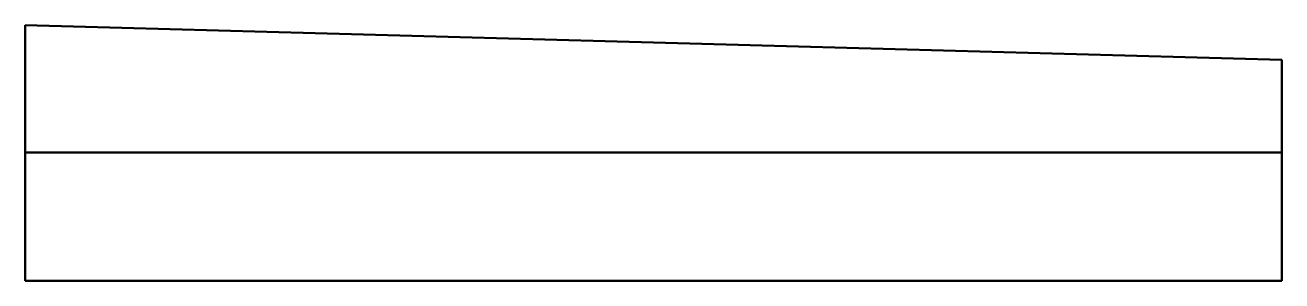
# Model space of a CAD drawing. Header units: millimetres. Extents: x 0 to 1050, y -111 to 103.
import ezdxf

# ---------------------------------------------------------------- set-up
doc = ezdxf.new("R2010")
doc.units = ezdxf.units.MM
doc.layers.add('IV_BEND_DOWN', color=7, linetype='Continuous', lineweight=50)
doc.layers.add('IV_OUTER_PROFILE', color=7, linetype='Continuous', lineweight=50)

msp = doc.modelspace()

# ---------------------------------------------------------------- linework, layer by layer
at = {"layer": 'IV_BEND_DOWN'}
msp.add_line((0, -3.2), (1050, -3.2), dxfattribs=at)
at = {"layer": 'IV_OUTER_PROFILE'}
for p, q in [((0, -110.6), (0, 103.2)), ((0, 103.2), (1050, 74.2)), ((1050, 74.2), (1050, -110.6)), ((1050, -110.6), (0, -110.6))]:
    msp.add_line(p, q, dxfattribs=at)

doc.saveas('drawing.dxf')
